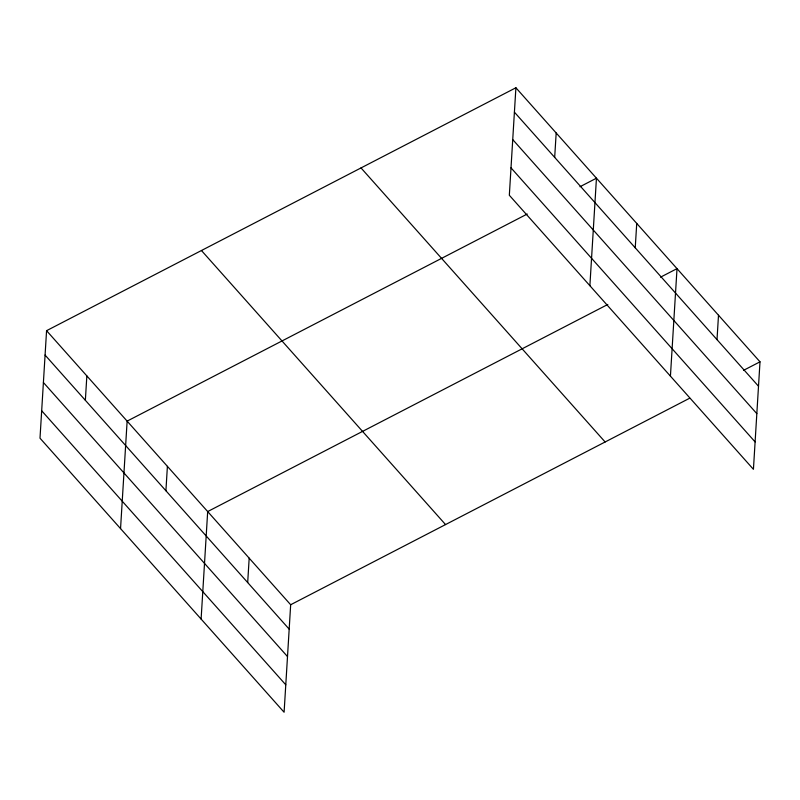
<?xml version="1.0" encoding="UTF-8"?>
<svg xmlns="http://www.w3.org/2000/svg" width="800" height="800" viewBox="0 0 800 800"><rect width="100%" height="100%" fill="white"/><g stroke="black" fill="none" stroke-linecap="round" stroke-linejoin="round"><path stroke-width="1.2" d="M46.57 330.68L40 438.18L284.1 712.24L290.67 604.74L46.57 330.68L515.9 87.76L760 361.82L753.43 469.32L509.33 195.26L515.9 87.76M85.36 400.3L86.85 375.9M120.55 528.62L127.13 421.12L527.25 214.02M165.91 490.74L167.4 466.34M201.11 619.06L207.68 511.56L607.81 304.46M247.69 582.55L249.18 558.15M554.68 157.38L556.18 132.98M589.88 285.7L596.45 178.2L579.98 186.73M635.24 247.82L636.73 223.42M670.43 376.14L677.01 268.64L660.53 277.17M717.01 339.63L718.5 315.23M290.67 604.74L689.7 398.2M743.52 370.35L760 361.82M514.41 112.17L758.51 386.22M512.73 139.59L756.83 413.64M511 167.84L755.1 441.9M361.02 167.93L605.12 441.98M201.45 250.52L445.55 524.57M45.08 355.08L289.18 629.14M43.41 382.51L287.5 656.56M41.68 410.76L285.78 684.81"/></g></svg>
